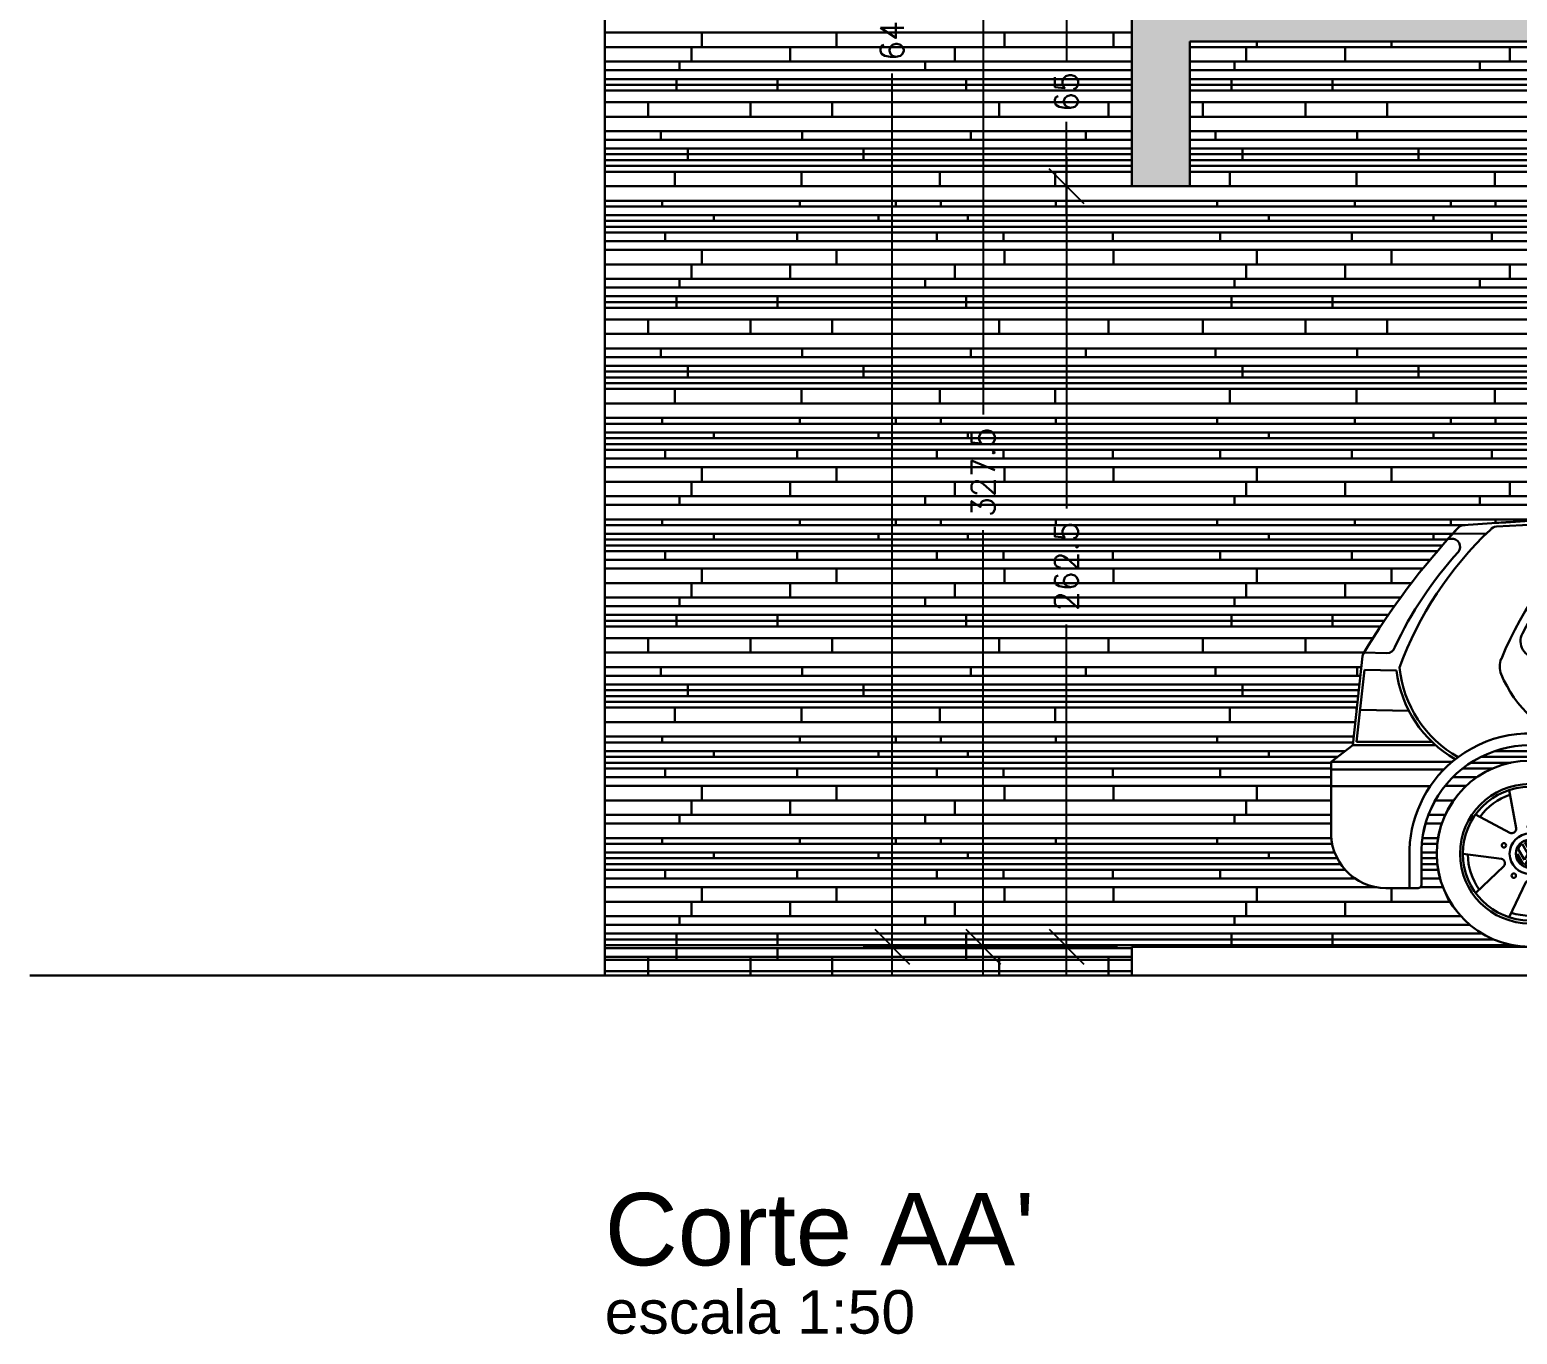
# Model space of a CAD drawing. Header units: millimetres. Extents: x -4228 to 27092, y -6721 to 984.
# Drawn here: x 22462 to 22976, y -1707 to -1256 of the extents above; entities that cross this region are included whole.
import ezdxf

# ---------------------------------------------------------------- set-up
doc = ezdxf.new("R2010")
doc.units = ezdxf.units.MM
doc.header["$LTSCALE"] = 50
doc.layers.get('0').update_dxf_attribs({"lineweight": 0})
for name, color, linetype in [('cota', 1, 'Continuous'), ('esquadrias', 3, 'Continuous'), ('HACHURA', 2, 'Continuous'), ('PAREDES', 6, 'Continuous'), ('PAREDES3', 2, 'Continuous'), ('pedras', 2, 'Continuous'), ('piso', 2, 'Continuous'), ('TEXTO', 7, 'Continuous')]:
    doc.layers.add(name, color=color, linetype=linetype)
doc.styles.add('ARIAL', font='arial.ttf')
doc.styles.add('ROMANS', font='romans.shx')
doc.dimstyles.new('1_50', dxfattribs={"dimscale": 0, "dimtxt": 8, "dimasz": 12, "dimexe": 10, "dimexo": 5, "dimgap": 4, "dimtad": 0, "dimdec": 0, "dimzin": 1, "dimdsep": 46, "dimtxsty": 'ROMANS', "dimblk": 'OBLIQUE', "dimcen": 10, "dimdle": 10, "dimclrd": 1, "dimclre": 1, "dimclrt": 7, "dimaunit": 1, "dimadec": 0, "dimazin": 0, "dimtm": 1e-09, "dimtfac": 1, "dimtdec": 0, "dimtmove": 2, "dimatfit": 3, "dimldrblk": 'OBLIQUE', "dimfxl": 1, "dimtolj": 1, "dimtzin": 0, "dimarcsym": 0})

# ---------------------------------------------------------------- blocks, each defined once
blk = doc.blocks.new('_OBLIQUE')
at = {"color": 0, "linetype": 'ByBlock'}
blk.add_line((-0.5, -0.5), (0.5, 0.5), dxfattribs=at)
blk = doc.blocks.new('*D223')
at = {"layer": 'cota', "color": 1, "linetype": 'Continuous', "lineweight": -2}
for p, q in [((22819.92, -1300.24), (22819.92, -1421.49)), ((22837.52, -1310.24), (22809.92, -1310.24)), ((22819.92, -1582.74), (22819.92, -1461.49)), ((22837.52, -1572.74), (22809.92, -1572.74))]:
    blk.add_line(p, q, dxfattribs=at)
at = {"layer": 'Defpoints', "color": 0, "linetype": 'Continuous', "lineweight": 30}
for p in [(22842.52, -1310.24), (22819.92, -1572.74), (22842.52, -1572.74)]:
    blk.add_point(p, dxfattribs=at)
at = {"layer": 'cota', "color": 1, "linetype": 'Continuous', "lineweight": -2, "xscale": 12, "yscale": 12, "zscale": 12}
for p, rotation in [((22819.92, -1310.24), 90), ((22819.92, -1572.74), 270)]:
    blk.add_blockref('_OBLIQUE', p, dxfattribs=dict(at, rotation=rotation))
at = {"layer": 'cota', "color": 7, "linetype": 'Continuous', "lineweight": 30, "insert": (22819.92, -1441.49), "char_height": 8, "attachment_point": 5, "rotation": 90, "style": 'ROMANS'}
blk.add_mtext('\\A1;262.5', dxfattribs=at)
blk = doc.blocks.new('*D224')
at = {"layer": 'cota', "color": 1, "linetype": 'Continuous', "lineweight": -2}
for p, q in [((22819.92, -1235.24), (22819.92, -1267.45)), ((22837.52, -1245.24), (22809.92, -1245.24)), ((22819.92, -1320.24), (22819.92, -1288.02)), ((22837.52, -1310.24), (22809.92, -1310.24))]:
    blk.add_line(p, q, dxfattribs=at)
at = {"layer": 'Defpoints', "color": 0, "linetype": 'Continuous', "lineweight": 30}
for p in [(22842.52, -1245.24), (22819.92, -1310.24), (22842.52, -1310.24)]:
    blk.add_point(p, dxfattribs=at)
at = {"layer": 'cota', "color": 1, "linetype": 'Continuous', "lineweight": -2, "xscale": 12, "yscale": 12, "zscale": 12}
for p, rotation in [((22819.92, -1245.24), 90), ((22819.92, -1310.24), 270)]:
    blk.add_blockref('_OBLIQUE', p, dxfattribs=dict(at, rotation=rotation))
at = {"layer": 'cota', "color": 7, "linetype": 'Continuous', "lineweight": 30, "insert": (22819.92, -1277.74), "char_height": 8, "attachment_point": 5, "rotation": 90, "style": 'ROMANS'}
blk.add_mtext('\\A1;65', dxfattribs=at)
blk = doc.blocks.new('*D225')
at = {"layer": 'cota', "color": 1, "linetype": 'Continuous', "lineweight": -2}
for p, q in [((22791.14, -1235.24), (22791.14, -1388.99)), ((22832.52, -1245.24), (22781.14, -1245.24)), ((22791.14, -1582.74), (22791.14, -1428.99)), ((22837.52, -1572.74), (22781.14, -1572.74))]:
    blk.add_line(p, q, dxfattribs=at)
at = {"layer": 'Defpoints', "color": 0, "linetype": 'Continuous', "lineweight": 30}
for p in [(22837.52, -1245.24), (22791.14, -1572.74), (22842.52, -1572.74)]:
    blk.add_point(p, dxfattribs=at)
at = {"layer": 'cota', "color": 1, "linetype": 'Continuous', "lineweight": -2, "xscale": 12, "yscale": 12, "zscale": 12}
for p, rotation in [((22791.14, -1245.24), 90), ((22791.14, -1572.74), 270)]:
    blk.add_blockref('_OBLIQUE', p, dxfattribs=dict(at, rotation=rotation))
at = {"layer": 'cota', "color": 7, "linetype": 'Continuous', "lineweight": 30, "insert": (22791.14, -1408.99), "char_height": 8, "attachment_point": 5, "rotation": 90, "style": 'ROMANS'}
blk.add_mtext('\\A1;327.5', dxfattribs=at)
blk = doc.blocks.new('*D228')
at = {"layer": 'cota', "color": 1, "linetype": 'Continuous', "lineweight": -2}
for p, q in [((22759.73, -920.24), (22759.73, -1231.68)), ((22832.52, -930.24), (22749.73, -930.24)), ((22759.73, -1582.74), (22759.73, -1271.3)), ((22837.52, -1572.74), (22749.73, -1572.74))]:
    blk.add_line(p, q, dxfattribs=at)
at = {"layer": 'Defpoints', "color": 0, "linetype": 'Continuous', "lineweight": 30}
for p in [(22837.52, -930.24), (22759.73, -1572.74), (22842.52, -1572.74)]:
    blk.add_point(p, dxfattribs=at)
at = {"layer": 'cota', "color": 1, "linetype": 'Continuous', "lineweight": -2, "xscale": 12, "yscale": 12, "zscale": 12}
for p, rotation in [((22759.73, -930.24), 90), ((22759.73, -1572.74), 270)]:
    blk.add_blockref('_OBLIQUE', p, dxfattribs=dict(at, rotation=rotation))
at = {"layer": 'cota', "color": 7, "linetype": 'Continuous', "lineweight": 30, "insert": (22759.73, -1251.49), "char_height": 8, "attachment_point": 5, "rotation": 90, "style": 'ROMANS'}
blk.add_mtext('\\A1;642.5', dxfattribs=at)
blk = doc.blocks.new('A$C770B2EAE')
at = {"color": 3, "lineweight": 30}
for p, q in [((-7236.06, 1999.22), (-7234.32, 1944.82)), ((-7196.99, 1998.46), (-7197.95, 1997.1)), ((-7367.15, 1992.28), (-7368.11, 1992.28)), ((-7355.06, 1993.95), (-7366.29, 1994.05)), ((-7306.37, 1994.97), (-7306.37, 1950.5)), ((-7304.52, 1995.03), (-7304.52, 1950.46)), ((-7239.54, 1995.78), (-7238.05, 1949.12)), ((-7232.36, 1995.72), (-7230.87, 1948.98)), ((-7132.17, 1959.9), (-7132.86, 1947.57)), ((-7132.17, 1959.9), (-7131.37, 1959.86)), ((-7131.37, 1959.86), (-7132.05, 1947.53)), ((-7128.25, 1959.97), (-7128.25, 1958.99)), ((-7397.67, 1951.74), (-7401.05, 1921)), ((-7389.33, 1952.82), (-7397.22, 1952.99)), ((-7397.02, 1947.02), (-7399.75, 1922.16)), ((-7385.97, 1946.78), (-7397.02, 1947.02)), ((-7238.05, 1949.12), (-7337.44, 1951.12)), ((-7126.81, 1946.88), (-7230.87, 1948.98)), ((-7132.86, 1947.57), (-7132.05, 1947.53)), ((-7128.25, 1948.37), (-7128.25, 1946.91)), ((-7330.32, 1940.96), (-7322.9, 1940.96)), ((-7234.32, 1944.82), (-7234.17, 1875.55)), ((-7217.68, 1940.96), (-7210.25, 1940.96)), ((-7318.27, 1938.91), (-7335.55, 1938.91)), ((-7335.55, 1938.91), (-7335.55, 1936.78)), ((-7335.55, 1936.78), (-7318.27, 1936.78)), ((-7318.27, 1936.78), (-7318.27, 1938.91)), ((-7222.91, 1938.91), (-7222.91, 1936.78)), ((-7205.63, 1938.91), (-7222.91, 1938.91)), ((-7222.91, 1936.78), (-7205.63, 1936.78)), ((-7205.63, 1936.78), (-7205.63, 1938.91)), ((-7381.65, 1932.85), (-7398.54, 1933.22)), ((-7322.9, 1934.8), (-7330.32, 1934.8)), ((-7210.25, 1934.8), (-7217.68, 1934.8)), ((-7401.05, 1921), (-7408.5, 1915.24)), ((-7372.4, 1921), (-7401.05, 1921)), ((-7373.66, 1922.16), (-7399.75, 1922.16)), ((-7000.52, 1922.43), (-6999.12, 1922.06)), ((-6999.93, 1921.08), (-6998.65, 1920.74)), ((-7408.5, 1891.98), (-7408.5, 1915.24)), ((-7366.8, 1915.24), (-7408.5, 1915.24)), ((-6999.5, 1919.61), (-6998.14, 1919.26)), ((-6999.27, 1918.35), (-6997.81, 1917.97)), ((-6998.9, 1917.13), (-6997.48, 1916.69)), ((-6998.66, 1915.87), (-6997.2, 1915.41)), ((-7369.57, 1912.66), (-7408.5, 1912.66)), ((-7103.24, 1910.56), (-7309.93, 1912.25)), ((-6996.86, 1913.57), (-7038.97, 1913.57)), ((-6999.06, 1914.7), (-6996.96, 1914.15)), ((-7374.3, 1906.89), (-7408.5, 1906.89)), ((-7347.08, 1905.52), (-7344.68, 1892.33)), ((-7332.81, 1905.52), (-7335.21, 1892.33)), ((-7105.38, 1907.9), (-7307.57, 1909.56)), ((-7079.68, 1905.52), (-7077.28, 1892.33)), ((-7065.42, 1905.52), (-7067.82, 1892.33)), ((-6992.33, 1906.98), (-7034.35, 1907.32)), ((-6992.33, 1901.63), (-7032.23, 1901.96)), ((-7346.82, 1890.78), (-7358.62, 1897.14)), ((-7321.27, 1897.14), (-7333.07, 1890.78)), ((-7079.42, 1890.78), (-7091.23, 1897.14)), ((-7053.88, 1897.14), (-7065.68, 1890.78)), ((-7381.44, 1885.08), (-7381.44, 1871.67)), ((-7377.36, 1884.93), (-7377.36, 1872.83)), ((-7341.78, 1881.47), (-7343.91, 1885.17)), ((-7342.55, 1887.01), (-7340.56, 1883.57)), ((-7341.62, 1887.54), (-7339.95, 1884.64)), ((-7338.27, 1887.54), (-7339.95, 1884.64)), ((-7337.34, 1887.01), (-7339.33, 1883.57)), ((-7338.12, 1881.47), (-7335.98, 1885.17)), ((-7298.59, 1887.24), (-7298.59, 1882.55)), ((-7074.38, 1881.47), (-7076.52, 1885.17)), ((-7075.15, 1887.01), (-7073.17, 1883.57)), ((-7074.23, 1887.54), (-7072.55, 1884.64)), ((-7070.87, 1887.54), (-7072.55, 1884.64)), ((-7069.95, 1887.01), (-7071.93, 1883.57)), ((-7070.72, 1881.47), (-7068.58, 1885.17)), ((-7363.03, 1883.57), (-7349.74, 1881.78)), ((-7342.08, 1879.86), (-7344.22, 1883.57)), ((-7340.56, 1883.57), (-7341.78, 1881.47)), ((-7339.95, 1882.5), (-7341.62, 1879.6)), ((-7339.95, 1882.5), (-7338.27, 1879.6)), ((-7339.33, 1883.57), (-7338.12, 1881.47)), ((-7337.81, 1879.86), (-7335.67, 1883.57)), ((-7316.86, 1883.57), (-7330.15, 1881.78)), ((-7302.63, 1880.57), (-7302.38, 1872.84)), ((-7113.42, 1883.36), (-7113.42, 1877.39)), ((-7109.99, 1883.37), (-7109.99, 1870.71)), ((-7095.63, 1883.57), (-7082.35, 1881.78)), ((-7074.69, 1879.86), (-7076.83, 1883.57)), ((-7073.17, 1883.57), (-7074.38, 1881.47)), ((-7072.55, 1882.5), (-7074.23, 1879.6)), ((-7072.55, 1882.5), (-7070.87, 1879.6)), ((-7071.93, 1883.57), (-7070.72, 1881.47)), ((-7070.41, 1879.86), (-7068.27, 1883.57)), ((-7049.47, 1883.57), (-7062.75, 1881.78)), ((-7035.12, 1883.57), (-7035.12, 1869.85)), ((-6996.66, 1880.07), (-7001.31, 1880.07)), ((-6996.42, 1881.08), (-7001.05, 1881.08)), ((-6996.18, 1882.09), (-7000.81, 1882.09)), ((-6995.95, 1883.1), (-7000.57, 1883.1)), ((-7348.92, 1879.26), (-7358.62, 1870)), ((-7330.97, 1879.26), (-7321.27, 1870)), ((-7113.99, 1876.71), (-7302.53, 1876.71)), ((-7109.99, 1875.55), (-7302.47, 1875.55)), ((-7081.53, 1879.26), (-7091.23, 1870)), ((-7063.57, 1879.26), (-7053.88, 1870)), ((-6997.46, 1877.04), (-7002.12, 1877.04)), ((-6997.18, 1878.05), (-7001.84, 1878.05)), ((-6996.92, 1879.06), (-7001.57, 1879.06)), ((-7378.52, 1871.67), (-7389.66, 1871.67)), ((-7347.08, 1861.62), (-7341.27, 1873.7)), ((-7332.81, 1861.62), (-7338.62, 1873.7)), ((-7110.68, 1870.01), (-7299.48, 1870.01)), ((-7079.68, 1861.62), (-7073.87, 1873.7)), ((-7065.42, 1861.62), (-7071.23, 1873.7)), ((-7023.21, 1871.14), (-7035.12, 1869.85)), ((-7023.21, 1871.14), (-7002.87, 1871.6))]:
    blk.add_line(p, q, dxfattribs=at)
for centre, radius in [((-7339.95, 1883.57), 32.09), ((-7072.55, 1883.57), 32.09), ((-7339.95, 1883.57), 24.07), ((-7339.95, 1883.57), 23.08), ((-7072.55, 1883.57), 24.07), ((-7072.55, 1883.57), 23.08), ((-7339.95, 1883.57), 6.95), ((-7339.95, 1892.94), 0.753), ((-7072.55, 1883.57), 6.95), ((-7072.55, 1892.94), 0.753), ((-7348.86, 1886.46), 0.753), ((-7339.95, 1883.57), 4.81), ((-7331.04, 1886.46), 0.753), ((-7081.46, 1886.46), 0.753), ((-7072.55, 1883.57), 4.81), ((-7063.64, 1886.46), 0.753), ((-7345.45, 1875.99), 0.753), ((-7334.44, 1875.99), 0.753), ((-7078.06, 1875.99), 0.753), ((-7067.04, 1875.99), 0.753)]:
    blk.add_circle(centre, radius, dxfattribs=at)
for centre, radius, start, end in [((-7255.78, 555.15), 1445.76, 88.04495, 94.24489), ((-7257.16, 445.14), 1554.19, 88.14486, 93.47912), ((-7230.72, 1901.11), 129.01, 131.2474, 157.315), ((-7229.25, 1834.38), 165.66, 45.9093, 82.2263), ((-7233.68, 1810.62), 191.38, 46.2879, 81.8217), ((-7170.19, 1815.2), 265.57, 137.1358, 148.8139), ((-7268.12, 1904.95), 124.42, 133.357, 159.8432), ((-7366.82, 1989.46), 2.84, 322.6084, 96.7847), ((-7362.59, 1994.04), 2.9, 94.1152, 141.2216), ((-7351.29, 1993.57), 2.9, 93.5135, 140.6368), ((-7230.72, 1901.09), 126.14, 133.0195, 152.3588), ((-7314.33, 1991.75), 2.9, 92.2853, 147.4568), ((-7255.8, 589.74), 1406.13, 89.33737, 92.39026), ((-7255.8, 589.74), 1406.13, 88.01758, 89.04475), ((-7226.49, 1845.22), 151.05, 46.9089, 82.647), ((-7269.11, 1900.3), 129.44, 137.508, 155.0867), ((-7337.32, 1956.92), 5.8, 152.3588, 268.8473), ((-7131.42, 1953.68), 6.18, 264.1221, 89.5085), ((-7394.79, 1951.43), 2.9, 153.5407, 173.7351), ((-7394.79, 1951.43), 2.9, 153.5407, 173.7351), ((-7389.27, 1955.72), 2.9, 268.7598, 342.033), ((-7126.71, 1951.88), 5, 268.8473, 46.9089), ((-7412.91, 1917.37), 298.64, 351.95, 7.4355), ((-7103.55, 1964.14), 15, 225.9093, 266.4001), ((-7345.12, 1951.81), 41.15, 187.0253, 240.0438), ((-7345.12, 1951.81), 39.99, 185.7273, 240.7427), ((-7343.3, 1948.17), 7, 157.315, 202.2495), ((-7126.72, 1595.89), 353.98, 69.4486, 86.4001), ((-7311.79, 1961.06), 41.04, 202.2495, 253.06), ((-7330.32, 1938.66), 2.3, 90, 173.8819), ((-7322.9, 1938.66), 2.3, 6.1181, 90), ((-7217.68, 1938.66), 2.3, 90, 173.8819), ((-7210.25, 1938.66), 2.3, 6.1181, 90), ((-7330.32, 1937.1), 2.3, 188.0053, 270), ((-7322.9, 1937.1), 2.3, 270, 351.9947), ((-7217.68, 1937.1), 2.3, 188.0053, 270), ((-7210.25, 1937.1), 2.3, 270, 351.9947), ((-6988.29, 1921.07), 17.16, 164.8536, 204.5304), ((-7003.51, 1924.36), 1.8, 50.7399, 138.2202), ((-7006.16, 1925.75), 2.88, 5.9932, 42.9589), ((-7003.41, 1924.49), 3, 25.6098, 71.4141), ((-7012.92, 1916.91), 13.75, 348.2555, 39.9502), ((-7041.55, 1906.21), 45.3, 9.3528, 25.6098), ((-7339.95, 1883.57), 37.44, 355.4013, 177.9168), ((-7339.95, 1883.57), 41.52, 5.071, 126.5466), ((-7072.55, 1883.57), 40.87, 45.8763, 180.2979), ((-7072.55, 1883.57), 37.44, 0, 180.3071), ((-7339.95, 1883.57), 41.52, 126.5482, 177.9168), ((-7039.8, 1900.32), 13.3, 85.1478, 124.6549), ((-7002.68, 1914.67), 1.42, 210.7539, 234.7709), ((-7000.21, 1917.07), 4.85, 227.2733, 313.7494), ((-7000.73, 1914.75), 1.42, 299.6581, 333.5269), ((-6997.15, 1908.52), 5.06, 342.2823, 86.6256), ((-7034.35, 1906.62), 0.699, 89.5307, 211.111), ((-7072.55, 1883.57), 43.92, 25.3276, 31.111), ((-6996.66, 1904.3), 5.09, 328.3163, 31.6837), ((-7339.95, 1883.57), 21.39, 108.6114, 143.3886), ((-7339.95, 1883.57), 21.39, 36.6114, 71.3886), ((-7072.55, 1883.57), 21.39, 108.6114, 143.3886), ((-7072.55, 1883.57), 21.39, 36.6114, 71.3886), ((-7032.22, 1902.66), 0.699, 205.3276, 269.5307), ((-7097.31, 1910.68), 105.36, 340.6833, 355.0743), ((-7389.44, 1890.77), 19.1, 176.3865, 269.3372), ((-7346.18, 1892.15), 1.51, 245.0125, 6.9875), ((-7333.71, 1892.15), 1.51, 173.0125, 294.9875), ((-7078.78, 1892.15), 1.51, 245.0125, 6.9875), ((-7066.32, 1892.15), 1.51, 173.0125, 294.9875), ((-7339.95, 1883.57), 4.28, 127.1808, 158.0265), ((-7339.95, 1883.57), 4.28, 67.1808, 112.8192), ((-7339.95, 1883.57), 4.28, 21.9735, 52.8192), ((-7072.55, 1883.57), 4.28, 127.1808, 158.0265), ((-7072.55, 1883.57), 4.28, 67.1808, 112.8192), ((-7072.55, 1883.57), 4.28, 21.9735, 52.8192), ((-7339.95, 1883.57), 21.39, 180.6114, 215.3886), ((-7350.03, 1880.29), 1.51, 317.0125, 78.9875), ((-7339.95, 1883.57), 4.28, 180, 240), ((-7339.95, 1883.57), 4.28, 247.1808, 292.8192), ((-7339.95, 1883.57), 4.28, 300, 0), ((-7329.86, 1880.29), 1.51, 101.0125, 222.9875), ((-7339.95, 1883.57), 21.39, 324.6114, 359.3886), ((-7291.59, 1882.55), 7, 180, 270), ((-7072.55, 1883.57), 21.39, 180.6114, 215.3886), ((-7082.64, 1880.29), 1.51, 317.0125, 78.9875), ((-7072.55, 1883.57), 4.28, 180, 240), ((-7072.55, 1883.57), 4.28, 247.1808, 292.8192), ((-7072.55, 1883.57), 4.28, 300, 0), ((-7062.47, 1880.29), 1.51, 101.0125, 222.9875), ((-7072.55, 1883.57), 21.39, 324.6114, 359.3886), ((-7128.17, 1912.46), 130.93, 344.3081, 347.042), ((-7339.95, 1872.96), 1.51, 29.0125, 150.9875), ((-7114.12, 1877.39), 0.699, 270, 0), ((-7072.55, 1872.96), 1.51, 29.0125, 150.9875), ((-7003.15, 1876.94), 5.35, 272.9403, 348.0119), ((-7378.52, 1872.83), 1.16, 270, 0), ((-7299.48, 1872.91), 2.9, 181.4331, 270), ((-7110.68, 1870.71), 0.699, 270, 0), ((-7339.95, 1883.57), 21.39, 252.6114, 287.3886), ((-7072.55, 1883.57), 21.39, 252.6114, 287.3886)]:
    blk.add_arc(centre, radius, start, end, dxfattribs=at)

msp = doc.modelspace()

# ---------------------------------------------------------------- hatches: boundary and pattern name
at = {"layer": 'HACHURA', "linetype": 'Continuous', "lineweight": 30}
h = msp.add_hatch(dxfattribs=at)
h.set_pattern_fill('AR-CONC', color=256, scale=0.2, style=0)
h.set_pattern_definition([(50, (27656.342, -5360.663), (36.43693, -3.18782), [3.81, -41.91]), (355, (27656.342, -5360.663), (-7.04857, 38.21133), [3.048, -33.528]), (100.451, (27659.38, -5360.93), (29.3885, 35.02334), [3.238, -35.618]), (46.1842, (27656.342, -5350.503), (54.2158, -8.40847), [5.715, -62.865]), (96.6356, (27660.86, -5351.204), (47.48085, 49.4851), [4.857, -53.427]), (351.184, (27656.34, -5350.503), (47.4809, 49.485), [4.572, -50.292]), (21, (27661.422, -5353.043), (30.32298, -20.4531), [3.81, -41.91]), (326, (27661.422, -5353.043), (12.3604, 36.8376), [3.048, -33.528]), (71.4514, (27663.95, -5354.748), (42.6833, 16.38457), [3.238, -35.618]), (37.5, (27656.342, -5360.663), (0.61772, 16.911008), [0, -33.1216, 0, -34.036, 0, -33.655]), (7.5, (27656.342, -5360.663), (13.36393, 20.036115), [0, -19.4056, 0, -32.3596, 0, -12.827]), (327.5, (27645.014, -5360.663), (27.11812, -1.14575), [0, -12.7, 0, -39.624, 0, -52.578]), (317.5, (27639.934, -5360.663), (29.62584, 5.0853), [0, -16.51, 0, -26.3144, 0, -37.338])])
h.paths.add_polyline_path([(25342.52, -1245.24), (25327.52, -1245.24), (25327.52, -1245.74), (25042.52, -1245.74), (25042.52, -1245.24), (23977.25, -1245.24), (23977.11, -1245.38), (23976.68, -1245.24), (22842.52, -1245.24), (22842.52, -1310.24), (22862.52, -1310.24), (22862.52, -1260.24), (23402.52, -1260.24), (23402.52, -1310.24), (23417.52, -1310.24), (23417.52, -1260.24), (23557.52, -1260.24), (23557.52, -1290.24), (23572.52, -1290.24), (23572.52, -1260.24), (24547.52, -1260.24), (24547.52, -1290.24), (24562.52, -1290.24), (24562.52, -1260.24), (25327.52, -1260.24), (25327.52, -1285.24), (25342.52, -1285.24)])

# ---------------------------------------------------------------- linework, layer by layer
at = {"layer": 'esquadrias', "linetype": 'Continuous', "lineweight": 30}
for points in [[(23113.33, -1424.16, 0.027061), (22956.98, -1427.28, 0.207302), (22954.94, -1428.36, 0.051), (22922.4, -1471.5, 0.088343), (22922.11, -1472.48), (22918.74, -1503.21), (22911.28, -1508.98), (22911.28, -1532.24, 0.429379), (22930.13, -1552.55), (22941.27, -1552.55, 0.414214), (22942.43, -1551.39), (22942.43, -1539.29, -1.022197), (23017.15, -1543.65)], [(23017.15, -1543.65, 1.022197), (22942.43, -1539.29), (22942.43, -1551.39, -0.414214), (22941.27, -1552.55), (22930.13, -1552.55, -0.429379), (22911.28, -1532.24), (22911.28, -1508.98), (22918.74, -1503.21), (22922.11, -1472.48, -0.088343), (22922.4, -1471.5, -0.051), (22954.94, -1428.36, -0.208484), (22956.99, -1427.28, -0.027059), (23113.33, -1424.16, -0.1563)], [(23321.87, -1548.39, -0.339803), (23316.91, -1552.62), (23296.57, -1553.08), (23284.67, -1554.37), (23284.67, -1540.65, 1.002684), (23209.8, -1540.85), (23209.8, -1553.51, -0.414214), (23209.1, -1554.21), (23020.31, -1554.21, -0.406907), (23017.41, -1551.38), (23017.15, -1543.65, 1.022197), (22942.43, -1539.29), (22942.43, -1551.39, -0.414214), (22941.27, -1552.55), (22930.13, -1552.55, -0.429379), (22911.28, -1532.24), (22911.28, -1508.98), (22918.74, -1503.21), (22922.11, -1472.48, -0.088343), (22922.4, -1471.5, 0.088343), (22922.11, -1472.48)]]:
    msp.add_lwpolyline(points, format="xyb", dxfattribs=at)
msp.add_circle((22979.84, -1540.65), 32.09, dxfattribs=at)
at = {"layer": 'PAREDES', "linetype": 'Continuous', "lineweight": 30}
for p, q in [((22842.52, -1175.24), (22842.52, -1310.24)), ((22862.52, -1260.24), (23402.52, -1260.24)), ((22862.52, -1260.24), (22862.52, -1310.24)), ((22862.52, -1310.24), (22842.52, -1310.24))]:
    msp.add_line(p, q, dxfattribs=at)
at = {"layer": 'PAREDES3', "linetype": 'Continuous', "lineweight": 30}
msp.add_line((22660.52, -945.24), (22660.52, -1582.74), dxfattribs=at)
at = {"layer": 'pedras', "color": 55, "linetype": 'Continuous', "lineweight": 30}
for p, q in [((22660.52, -1257.24), (22842.52, -1257.24)), ((22694.08, -1262.24), (22694.08, -1257.24)), ((22740.59, -1262.24), (22740.59, -1257.24)), ((22798.48, -1262.24), (22798.48, -1257.24)), ((22836.2, -1262.24), (22836.2, -1257.24)), ((22660.52, -1262.24), (22842.52, -1262.24)), ((22690.46, -1267.24), (22690.46, -1262.24)), ((22724.57, -1267.24), (22724.57, -1262.24)), ((22781.43, -1267.24), (22781.43, -1262.24)), ((22862.52, -1262.24), (23395.52, -1262.24)), ((22882, -1267.24), (22882, -1262.24)), ((22885.61, -1262.24), (22885.61, -1260.24)), ((22916.11, -1267.24), (22916.11, -1262.24)), ((22932.13, -1262.24), (22932.13, -1260.24)), ((22972.97, -1267.24), (22972.97, -1262.24)), ((22660.52, -1267.24), (22842.52, -1267.24)), ((22686.32, -1270.24), (22686.32, -1267.24)), ((22771.09, -1270.24), (22771.09, -1267.24)), ((22862.52, -1267.24), (23395.52, -1267.24)), ((22877.86, -1270.24), (22877.86, -1267.24)), ((22962.63, -1270.24), (22962.63, -1267.24)), ((22660.52, -1270.24), (22842.52, -1270.24)), ((22660.52, -1273.24), (22842.52, -1273.24)), ((22685.29, -1277.24), (22685.29, -1273.24)), ((22720.18, -1277.24), (22720.18, -1273.24)), ((22785.3, -1277.24), (22785.3, -1273.24)), ((22862.52, -1270.24), (23395.52, -1270.24)), ((22862.52, -1273.24), (23395.52, -1273.24)), ((22876.83, -1277.24), (22876.83, -1273.24)), ((22911.72, -1277.24), (22911.72, -1273.24)), ((22660.52, -1275.24), (22842.52, -1275.24)), ((22660.52, -1277.24), (22842.52, -1277.24)), ((22862.52, -1275.24), (23395.52, -1275.24)), ((22862.52, -1277.24), (23395.52, -1277.24)), ((22660.52, -1281.24), (22842.52, -1281.24)), ((22675.47, -1286.24), (22675.47, -1281.24)), ((22710.87, -1286.24), (22710.87, -1281.24)), ((22739.04, -1286.24), (22739.04, -1281.24)), ((22796.67, -1286.24), (22796.67, -1281.24)), ((22834.4, -1286.24), (22834.4, -1281.24)), ((22862.52, -1281.24), (23395.52, -1281.24)), ((22867.01, -1286.24), (22867.01, -1281.24)), ((22902.41, -1286.24), (22902.41, -1281.24)), ((22930.58, -1286.24), (22930.58, -1281.24)), ((22660.52, -1286.24), (22842.52, -1286.24)), ((22862.52, -1286.24), (23395.52, -1286.24)), ((22660.52, -1291.24), (22842.52, -1291.24)), ((22679.86, -1294.24), (22679.86, -1291.24)), ((22728.71, -1294.24), (22728.71, -1291.24)), ((22786.85, -1294.24), (22786.85, -1291.24)), ((22826.61, -1294.24), (22826.61, -1291.24)), ((22862.52, -1291.24), (23395.52, -1291.24)), ((22871.4, -1294.24), (22871.4, -1291.24)), ((22920.24, -1294.24), (22920.24, -1291.24)), ((22660.52, -1294.24), (22842.52, -1294.24)), ((22660.52, -1297.24), (22842.52, -1297.24)), ((22689.16, -1301.24), (22689.16, -1297.24)), ((22749.9, -1301.24), (22749.9, -1297.24)), ((22862.52, -1294.24), (23395.52, -1294.24)), ((22862.52, -1297.24), (23395.52, -1297.24)), ((22880.7, -1301.24), (22880.7, -1297.24)), ((22941.44, -1301.24), (22941.44, -1297.24)), ((22660.52, -1299.24), (22842.52, -1299.24)), ((22660.52, -1301.24), (22842.52, -1301.24)), ((22660.52, -1303.24), (22842.52, -1303.24)), ((22862.52, -1299.24), (23395.52, -1299.24)), ((22862.52, -1301.24), (23395.52, -1301.24)), ((22862.52, -1303.24), (23395.52, -1303.24)), ((22660.52, -1305.24), (22842.52, -1305.24)), ((22684.77, -1310.24), (22684.77, -1305.24)), ((22728.45, -1310.24), (22728.45, -1305.24)), ((22776.26, -1310.24), (22776.26, -1305.24)), ((22816.02, -1310.24), (22816.02, -1305.24)), ((22862.52, -1305.24), (23395.52, -1305.24)), ((22876.31, -1310.24), (22876.31, -1305.24)), ((22919.99, -1310.24), (22919.99, -1305.24)), ((22967.8, -1310.24), (22967.8, -1305.24)), ((22660.52, -1310.24), (22842.52, -1310.24)), ((22862.52, -1310.24), (23395.52, -1310.24)), ((22660.52, -1315.24), (23395.52, -1315.24)), ((22660.52, -1317.24), (23395.52, -1317.24)), ((22680.38, -1317.24), (22680.38, -1315.24)), ((22727.93, -1317.24), (22727.93, -1315.24)), ((22761.01, -1317.24), (22761.01, -1315.24)), ((22776.52, -1317.24), (22776.52, -1315.24)), ((22816.28, -1317.24), (22816.28, -1315.24)), ((22871.92, -1317.24), (22871.92, -1315.24)), ((22919.47, -1317.24), (22919.47, -1315.24)), ((22952.55, -1317.24), (22952.55, -1315.24)), ((22968.05, -1317.24), (22968.05, -1315.24)), ((22660.52, -1320.24), (23395.52, -1320.24)), ((22660.52, -1322.24), (23395.52, -1322.24)), ((22660.52, -1324.24), (23395.52, -1324.24)), ((22698.21, -1322.24), (22698.21, -1320.24)), ((22755.07, -1322.24), (22755.07, -1320.24)), ((22785.82, -1322.24), (22785.82, -1320.24)), ((22889.75, -1322.24), (22889.75, -1320.24)), ((22946.6, -1322.24), (22946.6, -1320.24)), ((22660.52, -1326.24), (23395.52, -1326.24)), ((22660.52, -1329.24), (23395.52, -1329.24)), ((22681.41, -1329.24), (22681.41, -1326.24)), ((22726.9, -1329.24), (22726.9, -1326.24)), ((22775.22, -1329.24), (22775.22, -1326.24)), ((22798.23, -1329.24), (22798.23, -1326.24)), ((22835.95, -1329.24), (22835.95, -1326.24)), ((22872.95, -1329.24), (22872.95, -1326.24)), ((22918.43, -1329.24), (22918.43, -1326.24)), ((22966.76, -1329.24), (22966.76, -1326.24)), ((22660.52, -1332.24), (23395.52, -1332.24)), ((22694.08, -1337.24), (22694.08, -1332.24)), ((22740.59, -1337.24), (22740.59, -1332.24)), ((22798.48, -1337.24), (22798.48, -1332.24)), ((22836.2, -1337.24), (22836.2, -1332.24)), ((22885.61, -1337.24), (22885.61, -1332.24)), ((22932.13, -1337.24), (22932.13, -1332.24)), ((22660.52, -1337.24), (23395.52, -1337.24)), ((22690.46, -1342.24), (22690.46, -1337.24)), ((22724.57, -1342.24), (22724.57, -1337.24)), ((22781.43, -1342.24), (22781.43, -1337.24)), ((22882, -1342.24), (22882, -1337.24)), ((22916.11, -1342.24), (22916.11, -1337.24)), ((22972.97, -1342.24), (22972.97, -1337.24)), ((22660.52, -1342.24), (23395.52, -1342.24)), ((22660.52, -1345.24), (23395.52, -1345.24)), ((22686.32, -1345.24), (22686.32, -1342.24)), ((22771.09, -1345.24), (22771.09, -1342.24)), ((22877.86, -1345.24), (22877.86, -1342.24)), ((22962.63, -1345.24), (22962.63, -1342.24)), ((22660.52, -1348.24), (23395.52, -1348.24)), ((22660.52, -1350.24), (23395.52, -1350.24)), ((22685.29, -1352.24), (22685.29, -1348.24)), ((22720.18, -1352.24), (22720.18, -1348.24)), ((22785.3, -1352.24), (22785.3, -1348.24)), ((22876.83, -1352.24), (22876.83, -1348.24)), ((22911.72, -1352.24), (22911.72, -1348.24)), ((22660.52, -1352.24), (23395.52, -1352.24)), ((22660.52, -1356.24), (23395.52, -1356.24)), ((22675.47, -1361.24), (22675.47, -1356.24)), ((22710.87, -1361.24), (22710.87, -1356.24)), ((22739.04, -1361.24), (22739.04, -1356.24)), ((22796.67, -1361.24), (22796.67, -1356.24)), ((22834.4, -1361.24), (22834.4, -1356.24)), ((22867.01, -1361.24), (22867.01, -1356.24)), ((22902.41, -1361.24), (22902.41, -1356.24)), ((22930.58, -1361.24), (22930.58, -1356.24)), ((22660.52, -1361.24), (23395.52, -1361.24)), ((22660.52, -1366.24), (23395.52, -1366.24)), ((22660.52, -1369.24), (23395.52, -1369.24)), ((22679.86, -1369.24), (22679.86, -1366.24)), ((22728.71, -1369.24), (22728.71, -1366.24)), ((22786.85, -1369.24), (22786.85, -1366.24)), ((22826.61, -1369.24), (22826.61, -1366.24)), ((22871.4, -1369.24), (22871.4, -1366.24)), ((22920.24, -1369.24), (22920.24, -1366.24)), ((22660.52, -1372.24), (23395.52, -1372.24)), ((22660.52, -1374.24), (23395.52, -1374.24)), ((22689.16, -1376.24), (22689.16, -1372.24)), ((22749.9, -1376.24), (22749.9, -1372.24)), ((22880.7, -1376.24), (22880.7, -1372.24)), ((22941.44, -1376.24), (22941.44, -1372.24)), ((22660.52, -1376.24), (23395.52, -1376.24)), ((22660.52, -1378.24), (23395.52, -1378.24)), ((22660.52, -1380.24), (23395.52, -1380.24)), ((22684.77, -1385.24), (22684.77, -1380.24)), ((22728.45, -1385.24), (22728.45, -1380.24)), ((22776.26, -1385.24), (22776.26, -1380.24)), ((22816.02, -1385.24), (22816.02, -1380.24)), ((22876.31, -1385.24), (22876.31, -1380.24)), ((22919.99, -1385.24), (22919.99, -1380.24)), ((22967.8, -1385.24), (22967.8, -1380.24)), ((22660.52, -1385.24), (23395.52, -1385.24)), ((22660.52, -1390.24), (23395.52, -1390.24)), ((22680.38, -1392.24), (22680.38, -1390.24)), ((22727.93, -1392.24), (22727.93, -1390.24)), ((22761.01, -1392.24), (22761.01, -1390.24)), ((22776.52, -1392.24), (22776.52, -1390.24)), ((22816.28, -1392.24), (22816.28, -1390.24)), ((22871.92, -1392.24), (22871.92, -1390.24)), ((22919.47, -1392.24), (22919.47, -1390.24)), ((22952.55, -1392.24), (22952.55, -1390.24)), ((22968.05, -1392.24), (22968.05, -1390.24)), ((22660.52, -1392.24), (23395.52, -1392.24)), ((22660.52, -1395.24), (23395.52, -1395.24)), ((22698.21, -1397.24), (22698.21, -1395.24)), ((22755.07, -1397.24), (22755.07, -1395.24)), ((22785.82, -1397.24), (22785.82, -1395.24)), ((22889.75, -1397.24), (22889.75, -1395.24)), ((22946.6, -1397.24), (22946.6, -1395.24)), ((22660.52, -1397.24), (23395.52, -1397.24)), ((22660.52, -1399.24), (23395.52, -1399.24)), ((22660.52, -1401.24), (23395.52, -1401.24)), ((22681.41, -1404.24), (22681.41, -1401.24)), ((22726.9, -1404.24), (22726.9, -1401.24)), ((22775.22, -1404.24), (22775.22, -1401.24)), ((22798.23, -1404.24), (22798.23, -1401.24)), ((22835.95, -1404.24), (22835.95, -1401.24)), ((22872.95, -1404.24), (22872.95, -1401.24)), ((22918.43, -1404.24), (22918.43, -1401.24)), ((22966.76, -1404.24), (22966.76, -1401.24)), ((22660.52, -1404.24), (23395.52, -1404.24)), ((22660.52, -1407.24), (23395.52, -1407.24)), ((22694.08, -1412.24), (22694.08, -1407.24)), ((22740.59, -1412.24), (22740.59, -1407.24)), ((22798.48, -1412.24), (22798.48, -1407.24)), ((22836.2, -1412.24), (22836.2, -1407.24)), ((22885.61, -1412.24), (22885.61, -1407.24)), ((22932.13, -1412.24), (22932.13, -1407.24)), ((22660.52, -1412.24), (23395.52, -1412.24)), ((22690.46, -1417.24), (22690.46, -1412.24)), ((22724.57, -1417.24), (22724.57, -1412.24)), ((22781.43, -1417.24), (22781.43, -1412.24)), ((22882, -1417.24), (22882, -1412.24)), ((22916.11, -1417.24), (22916.11, -1412.24)), ((22972.97, -1417.24), (22972.97, -1412.24)), ((22660.52, -1417.24), (23395.52, -1417.24)), ((22660.52, -1420.24), (23395.52, -1420.24)), ((22686.32, -1420.24), (22686.32, -1417.24)), ((22771.09, -1420.24), (22771.09, -1417.24)), ((22877.86, -1420.24), (22877.86, -1417.24)), ((22962.63, -1420.24), (22962.63, -1417.24)), ((22660.52, -1425.24), (22989.49, -1425.24)), ((22660.52, -1427.24), (22957.59, -1427.24)), ((22680.38, -1427.24), (22680.38, -1425.24)), ((22727.93, -1427.24), (22727.93, -1425.24)), ((22761.01, -1427.24), (22761.01, -1425.24)), ((22776.52, -1427.24), (22776.52, -1425.24)), ((22816.28, -1427.24), (22816.28, -1425.24)), ((22871.92, -1427.24), (22871.92, -1425.24)), ((22919.47, -1427.24), (22919.47, -1425.24)), ((22952.55, -1427.24), (22952.55, -1425.24)), ((22968.05, -1426.5), (22968.05, -1425.24)), ((22660.52, -1430.24), (22953.21, -1430.24)), ((22660.52, -1432.24), (22951.41, -1432.24)), ((22698.21, -1432.24), (22698.21, -1430.24)), ((22755.07, -1432.24), (22755.07, -1430.24)), ((22785.82, -1432.24), (22785.82, -1430.24)), ((22889.75, -1432.24), (22889.75, -1430.24)), ((22946.6, -1432.24), (22946.6, -1430.24)), ((22660.52, -1434.24), (22949.64, -1434.24)), ((22660.52, -1436.24), (22947.91, -1436.24)), ((22681.41, -1439.24), (22681.41, -1436.24)), ((22726.9, -1439.24), (22726.9, -1436.24)), ((22775.22, -1439.24), (22775.22, -1436.24)), ((22798.23, -1439.24), (22798.23, -1436.24)), ((22835.95, -1439.24), (22835.95, -1436.24)), ((22872.95, -1439.24), (22872.95, -1436.24)), ((22918.43, -1439.24), (22918.43, -1436.24)), ((22660.52, -1439.24), (22945.38, -1439.24)), ((22660.52, -1442.24), (22942.92, -1442.24)), ((22694.08, -1447.24), (22694.08, -1442.24)), ((22740.59, -1447.24), (22740.59, -1442.24)), ((22798.48, -1447.24), (22798.48, -1442.24)), ((22836.2, -1447.24), (22836.2, -1442.24)), ((22885.61, -1447.24), (22885.61, -1442.24)), ((22932.13, -1447.24), (22932.13, -1442.24)), ((22660.52, -1447.24), (22938.98, -1447.24)), ((22690.46, -1452.24), (22690.46, -1447.24)), ((22724.57, -1452.24), (22724.57, -1447.24)), ((22781.43, -1452.24), (22781.43, -1447.24)), ((22882, -1452.24), (22882, -1447.24)), ((22916.11, -1452.24), (22916.11, -1447.24)), ((22660.52, -1452.24), (22935.24, -1452.24)), ((22686.32, -1455.24), (22686.32, -1452.24)), ((22771.09, -1455.24), (22771.09, -1452.24)), ((22877.86, -1455.24), (22877.86, -1452.24)), ((22660.52, -1455.24), (22933.07, -1455.24)), ((22660.52, -1458.24), (22930.97, -1458.24)), ((22660.52, -1460.24), (22929.61, -1460.24)), ((22660.52, -1462.24), (22928.27, -1462.24)), ((22685.29, -1462.24), (22685.29, -1458.24)), ((22720.18, -1462.24), (22720.18, -1458.24)), ((22785.3, -1462.24), (22785.3, -1458.24)), ((22876.83, -1462.24), (22876.83, -1458.24)), ((22911.72, -1462.24), (22911.72, -1458.24)), ((22660.52, -1466.24), (22925.67, -1466.24)), ((22675.47, -1471.24), (22675.47, -1466.24)), ((22710.87, -1471.24), (22710.87, -1466.24)), ((22739.04, -1471.24), (22739.04, -1466.24)), ((22796.67, -1471.24), (22796.67, -1466.24)), ((22834.4, -1471.24), (22834.4, -1466.24)), ((22867.01, -1471.24), (22867.01, -1466.24)), ((22902.41, -1471.24), (22902.41, -1466.24)), ((22660.52, -1471.24), (22922.56, -1471.24)), ((22660.52, -1476.24), (22921.7, -1476.24)), ((22679.86, -1479.24), (22679.86, -1476.24)), ((22728.71, -1479.24), (22728.71, -1476.24)), ((22786.85, -1479.24), (22786.85, -1476.24)), ((22826.61, -1479.24), (22826.61, -1476.24)), ((22871.4, -1479.24), (22871.4, -1476.24)), ((22920.24, -1479.24), (22920.24, -1476.24)), ((22660.52, -1479.24), (22921.37, -1479.24)), ((22660.52, -1482.24), (22921.04, -1482.24)), ((22689.16, -1486.24), (22689.16, -1482.24)), ((22749.9, -1486.24), (22749.9, -1482.24)), ((22880.7, -1486.24), (22880.7, -1482.24)), ((22660.52, -1484.24), (22920.82, -1484.24)), ((22660.52, -1486.24), (22920.6, -1486.24)), ((22660.52, -1488.24), (22920.38, -1488.24)), ((22660.52, -1490.24), (22920.16, -1490.24)), ((22684.77, -1495.24), (22684.77, -1490.24)), ((22728.45, -1495.24), (22728.45, -1490.24)), ((22776.26, -1495.24), (22776.26, -1490.24)), ((22816.02, -1495.24), (22816.02, -1490.24)), ((22876.31, -1495.24), (22876.31, -1490.24)), ((22919.99, -1491.84), (22919.99, -1490.24)), ((22660.52, -1495.24), (22919.61, -1495.24)), ((22660.52, -1500.24), (22919.06, -1500.24)), ((22660.52, -1502.24), (22918.84, -1502.24)), ((22680.38, -1502.24), (22680.38, -1500.24)), ((22727.93, -1502.24), (22727.93, -1500.24)), ((22761.01, -1502.24), (22761.01, -1500.24)), ((22776.52, -1502.24), (22776.52, -1500.24)), ((22816.28, -1502.24), (22816.28, -1500.24)), ((22871.92, -1502.24), (22871.92, -1500.24)), ((22660.52, -1505.24), (22916.12, -1505.24)), ((22660.52, -1507.24), (22913.54, -1507.24)), ((22660.52, -1509.24), (22911.28, -1509.24)), ((22698.21, -1507.24), (22698.21, -1505.24)), ((22755.07, -1507.24), (22755.07, -1505.24)), ((22785.82, -1507.24), (22785.82, -1505.24)), ((22889.75, -1507.24), (22889.75, -1505.24)), ((22959.47, -1509.24), (22973.29, -1509.24)), ((22962.96, -1507.24), (22996.72, -1507.24)), ((22967.7, -1505.24), (22991.98, -1505.24)), ((22660.52, -1511.24), (22911.28, -1511.24)), ((22660.52, -1514.24), (22911.28, -1514.24)), ((22681.41, -1514.24), (22681.41, -1511.24)), ((22726.9, -1514.24), (22726.9, -1511.24)), ((22775.22, -1514.24), (22775.22, -1511.24)), ((22798.23, -1514.24), (22798.23, -1511.24)), ((22835.95, -1514.24), (22835.95, -1511.24)), ((22872.95, -1514.24), (22872.95, -1511.24)), ((22953.31, -1514.24), (22961.62, -1514.24)), ((22956.68, -1511.24), (22967.01, -1511.24)), ((22966.76, -1511.35), (22966.76, -1511.24)), ((22660.52, -1517.24), (22911.28, -1517.24)), ((22694.08, -1522.24), (22694.08, -1517.24)), ((22740.59, -1522.24), (22740.59, -1517.24)), ((22798.48, -1522.24), (22798.48, -1517.24)), ((22836.2, -1522.24), (22836.2, -1517.24)), ((22885.61, -1522.24), (22885.61, -1517.24)), ((22950.63, -1517.24), (22957.9, -1517.24)), ((22660.52, -1522.24), (22911.28, -1522.24)), ((22690.46, -1527.24), (22690.46, -1522.24)), ((22724.57, -1527.24), (22724.57, -1522.24)), ((22781.43, -1527.24), (22781.43, -1522.24)), ((22882, -1527.24), (22882, -1522.24)), ((22947.24, -1522.24), (22953.56, -1522.24)), ((22660.52, -1527.24), (22911.28, -1527.24)), ((22686.32, -1530.24), (22686.32, -1527.24)), ((22771.09, -1530.24), (22771.09, -1527.24)), ((22877.86, -1530.24), (22877.86, -1527.24)), ((22944.89, -1527.24), (22950.69, -1527.24)), ((22660.52, -1530.24), (22911.28, -1530.24)), ((22660.52, -1535.24), (22911.33, -1535.24)), ((22680.38, -1537.24), (22680.38, -1535.24)), ((22727.93, -1537.24), (22727.93, -1535.24)), ((22761.01, -1537.24), (22761.01, -1535.24)), ((22776.52, -1537.24), (22776.52, -1535.24)), ((22816.28, -1537.24), (22816.28, -1535.24)), ((22871.92, -1537.24), (22871.92, -1535.24)), ((22942.8, -1535.24), (22948.21, -1535.24)), ((22943.88, -1530.24), (22949.49, -1530.24)), ((22660.52, -1537.24), (22911.62, -1537.24)), ((22660.52, -1540.24), (22912.49, -1540.24)), ((22698.21, -1542.24), (22698.21, -1540.24)), ((22755.07, -1542.24), (22755.07, -1540.24)), ((22785.82, -1542.24), (22785.82, -1540.24)), ((22889.75, -1542.24), (22889.75, -1540.24)), ((22942.43, -1540.24), (22947.75, -1540.24)), ((22942.56, -1537.24), (22947.93, -1537.24)), ((22660.52, -1542.24), (22913.39, -1542.24)), ((22660.52, -1544.24), (22914.58, -1544.24)), ((22942.43, -1542.24), (22947.79, -1542.24)), ((22942.43, -1544.24), (22947.95, -1544.24)), ((22660.52, -1546.24), (22916.16, -1546.24)), ((22660.52, -1549.24), (22919.6, -1549.24)), ((22681.41, -1549.24), (22681.41, -1546.24)), ((22726.9, -1549.24), (22726.9, -1546.24)), ((22775.22, -1549.24), (22775.22, -1546.24)), ((22798.23, -1549.24), (22798.23, -1546.24)), ((22835.95, -1549.24), (22835.95, -1546.24)), ((22872.95, -1549.24), (22872.95, -1546.24)), ((22918.43, -1549.24), (22918.43, -1548.38)), ((22942.43, -1546.24), (22948.24, -1546.24)), ((22942.43, -1549.24), (22948.92, -1549.24)), ((22660.52, -1552.24), (22926.92, -1552.24)), ((22694.08, -1557.24), (22694.08, -1552.24)), ((22740.59, -1557.24), (22740.59, -1552.24)), ((22798.48, -1557.24), (22798.48, -1552.24)), ((22836.2, -1557.24), (22836.2, -1552.24)), ((22885.61, -1557.24), (22885.61, -1552.24)), ((22932.13, -1557.24), (22932.13, -1552.24)), ((22942.06, -1552.24), (22949.92, -1552.24)), ((22660.52, -1557.24), (22952.37, -1557.24)), ((22690.46, -1562.24), (22690.46, -1557.24)), ((22724.57, -1562.24), (22724.57, -1557.24)), ((22781.43, -1562.24), (22781.43, -1557.24)), ((22882, -1562.24), (22882, -1557.24)), ((22916.11, -1562.24), (22916.11, -1557.24)), ((22660.52, -1562.24), (22956.1, -1562.24)), ((22660.52, -1565.24), (22959.22, -1565.24)), ((22686.32, -1565.24), (22686.32, -1562.24)), ((22771.09, -1565.24), (22771.09, -1562.24)), ((22877.86, -1565.24), (22877.86, -1562.24)), ((22660.52, -1568.24), (22963.45, -1568.24)), ((22660.52, -1570.24), (22967.42, -1570.24)), ((22685.29, -1572.24), (22685.29, -1568.24)), ((22720.18, -1572.24), (22720.18, -1568.24)), ((22785.3, -1572.24), (22785.3, -1568.24)), ((22876.83, -1572.24), (22876.83, -1568.24)), ((22911.72, -1572.24), (22911.72, -1568.24)), ((22660.52, -1572.24), (22974.19, -1572.24)), ((22660.52, -1573.24), (22842.52, -1573.24)), ((22660.52, -1576.24), (22842.52, -1576.24)), ((22675.47, -1581.24), (22675.47, -1576.24)), ((22685.29, -1577.24), (22685.29, -1573.24)), ((22710.87, -1581.24), (22710.87, -1576.24)), ((22720.18, -1577.24), (22720.18, -1573.24)), ((22739.04, -1581.24), (22739.04, -1576.24)), ((22785.3, -1577.24), (22785.3, -1573.24)), ((22796.67, -1581.24), (22796.67, -1576.24)), ((22834.4, -1581.24), (22834.4, -1576.24)), ((22660.52, -1577.24), (22842.52, -1577.24)), ((22660.52, -1581.24), (22842.52, -1581.24)), ((22660.52, -1581.24), (22842.52, -1581.24)), ((22675.47, -1582.74), (22675.47, -1581.24)), ((22710.87, -1582.74), (22710.87, -1581.24)), ((22739.04, -1582.74), (22739.04, -1581.24)), ((22796.67, -1582.74), (22796.67, -1581.24)), ((22834.4, -1582.74), (22834.4, -1581.24))]:
    msp.add_line(p, q, dxfattribs=at)
at = {"layer": 'piso', "color": 6, "linetype": 'Continuous', "lineweight": 30}
msp.add_line((22842.52, -1572.74), (26885.02, -1572.74), dxfattribs=at)
at = {"layer": 'piso', "color": 5, "linetype": 'Continuous', "lineweight": 30}
msp.add_line((22842.52, -1572.74), (22842.52, -1582.74), dxfattribs=at)
at = {"layer": 'piso', "color": 8, "linetype": 'Continuous', "lineweight": 30}
msp.add_line((27092.02, -1582.74), (22462.06, -1582.74), dxfattribs=at)

# ---------------------------------------------------------------- block references
at = {"linetype": 'Continuous', "lineweight": 30}
msp.add_blockref('A$C770B2EAE', (30319.78, -3424.22), dxfattribs=at)

# ---------------------------------------------------------------- texts
at = {"layer": 'TEXTO', "linetype": 'Continuous', "lineweight": 30, "style": 'ARIAL'}
for s, height, p in [("Corte AA'", 25, (22660.52, -1682.74)), ('escala 1:50', 15, (22660.52, -1706.31))]:
    msp.add_text(s, height=height, dxfattribs=at).set_placement(p)

# ---------------------------------------------------------------- dimensions: what is measured, and where the dimension line sits
at = {"layer": 'cota', "linetype": 'Continuous', "lineweight": 30}
for base, p1, p2, override, picture, middle in [((22759.73, -1572.74), (22837.52, -930.24), (22842.52, -1572.74), {"dimscale": 1, "dimdec": 1}, '*D228', (22759.73, -1251.49)), ((22791.14, -1572.74), (22837.52, -1245.24), (22842.52, -1572.74), {"dimscale": 1, "dimdec": 1}, '*D225', (22791.14, -1408.99)), ((22819.92, -1310.24), (22842.52, -1245.24), (22842.52, -1310.24), {"dimscale": 1}, '*D224', (22819.92, -1277.74)), ((22819.92, -1572.74), (22842.52, -1310.24), (22842.52, -1572.74), {"dimscale": 1, "dimdec": 1}, '*D223', (22819.92, -1441.49))]:
    dim = msp.add_linear_dim(base=base, p1=p1, p2=p2, angle=90, dimstyle='1_50', override=override, dxfattribs=at)
    dim.commit()
    dim.dimension.update_dxf_attribs({"geometry": picture, "text_midpoint": middle})

doc.saveas('drawing.dxf')
